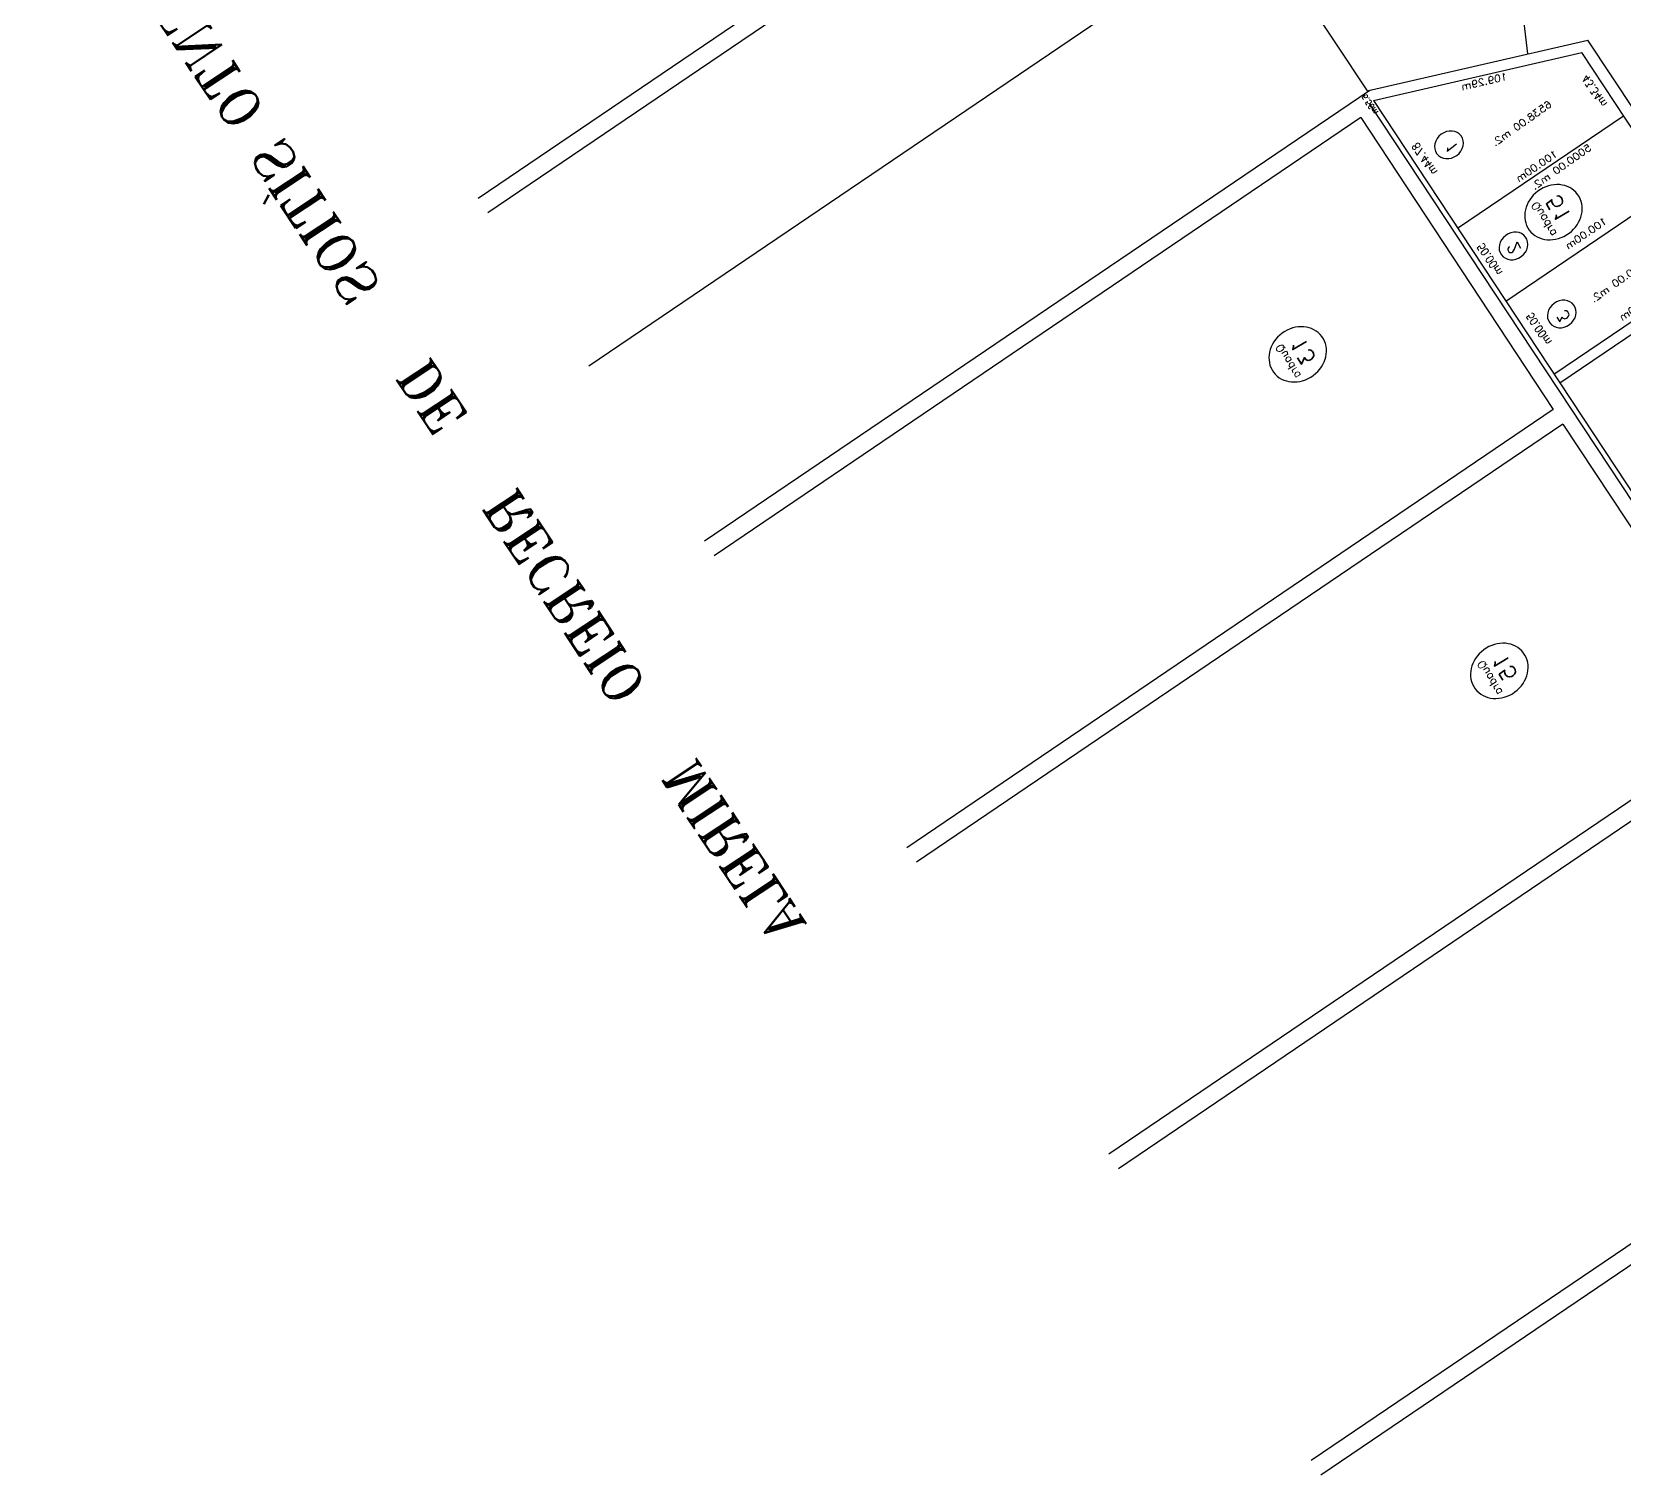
# Model space of a CAD drawing. Extents: x -23785941 to 8798891, y -8418521 to 21897894.
# Drawn here: x -3419567 to -3200502, y 5003788 to 5202386 of the extents above; entities that cross this region are included whole.
import ezdxf
from ezdxf.enums import TextEntityAlignment as Align

# ---------------------------------------------------------------- set-up
doc = ezdxf.new("R2010")
doc.units = 0
doc.header["$MEASUREMENT"] = 0
doc.header["$PDMODE"] = 34
doc.header["$PDSIZE"] = 1
doc.layers.get('0').update_dxf_attribs({"linetype": 'CONTINUOUS'})
for name, color, linetype in [('CALCADA', 3, 'CONTINUOUS'), ('REG60_100', 2, 'CONTINUOUS'), ('TER_POLI', 5, 'CONTINUOUS')]:
    doc.layers.add(name, color=color, linetype=linetype)
doc.styles.add('10MM', font='romans.shx', dxfattribs={"height": 40})
doc.styles.add('1_5MM', font='romans.shx', dxfattribs={"height": 6})
doc.styles.add('1MM', font='romans.shx', dxfattribs={"height": 4})
doc.styles.add('2MM', font='romans.shx', dxfattribs={"height": 8})

# ---------------------------------------------------------------- blocks, each defined once
blk = doc.blocks.new('A$C3D774E76')
for p, q in [((-24836.91, -1870.93), (-24855.15, -1471.35)), ((-24826.92, -1870.47), (-24845.16, -1470.89)), ((-25047.15, -1870.52), (-25064.93, -1480.92)), ((-25037.16, -1870.06), (-25054.94, -1480.47)), ((-25256.93, -1880.09), (-25274.71, -1490.5)), ((-25246.94, -1879.64), (-25264.72, -1490.04)), ((-25466.2, -1900.92), (-25484.5, -1500.08)), ((-25456.72, -1889.21), (-25474.51, -1499.62)), ((-25586.13, -1905.13), (-25604.37, -1505.55)), ((-25701.47, -1900.39), (-25719.25, -1510.79)), ((-25691.02, -1909.92), (-25709.26, -1510.34)), ((-25246.94, -1879.64), (-25047.15, -1870.52)), ((-25246.94, -1879.64), (-25103.89, -1873.11)), ((-25456.72, -1889.21), (-25256.93, -1880.09)), ((-25460.26, -1899.39), (-25118.15, -1883.77)), ((-25273.02, -1890.84), (-25268.46, -1990.74)), ((-25267.02, -1890.57), (-25262.19, -1996.45)), ((-25460.26, -1899.39), (-25411.65, -1997.27)), ((-25460.26, -1899.39), (-25411.65, -1997.27)), ((-25372.91, -1895.4), (-25368.35, -1995.29)), ((-25322.96, -1893.12), (-25318.41, -1993.01)), ((-25466.81, -1899.69), (-25415.28, -2003.44)), ((-25518.79, -2019.54), (-25429.35, -1975.12)), ((-25268.46, -1990.73), (-25411.65, -1997.27)), ((-25262.19, -1996.45), (-25415.28, -2003.44))]:
    blk.add_line(p, q)
at = {"color": 5}
for centre in [(-25154.88, -1780.94), (-25369.09, -1793.74), (-25347.7, -1938.6)]:
    blk.add_circle(centre, 15, dxfattribs=at)
for centre in [(-25345.74, -1912.54), (-25297.99, -1911.78), (-25414.18, -1916.62)]:
    blk.add_circle(centre, 7.5)
blk.add_point((-25429.35, -1975.12))
at = {"layer": 'CALCADA'}
blk.add_line((-25460.38, -1896.83), (-25118.44, -1881.22), dxfattribs=at)
at = {"layer": 'TER_POLI'}
blk.add_line((-25575.85, -1904.66), (-25466.81, -1899.69), dxfattribs=at)
at = {"style": '1MM'}
blk.add_text('100.00m', height=4, rotation=92.61258, dxfattribs=at).set_placement((-25326.89, -1945.47), align=Align.MIDDLE)
at = {"attachment_point": 1}
for s, insert, char_height, width, rotation, style in [('\\Fromant.shx;LOTEAMENTO SÍTIOS   DE   RECREIO   MIRELA', (-26042.05, -1440.55), 20, 1839.209, 2.46508, '10MM'), ('1', (-25415.07, -1913.89), 6, 1.625, 358.54579, '1_5MM'), ('2', (-25348.13, -1909.4), 6, 11.198, 6.58516, '1_5MM'), ('3', (-25299.69, -1908.97), 6, 7.465, 2.85322, '1_5MM')]:
    blk.add_mtext(s, dxfattribs=dict(at, insert=insert, char_height=char_height, width=width, rotation=rotation, style=style))
at = {"color": 1, "char_height": 4, "attachment_point": 1, "rotation": 5.03393, "style": '1MM'}
for insert in [(-25165.94, -1773.96), (-25380.16, -1786.77), (-25358.77, -1931.62)]:
    blk.add_mtext('Quadra', dxfattribs=dict(at, insert=insert))
at = {"color": 1, "char_height": 8, "width": 20.682, "attachment_point": 1, "rotation": 5.03393, "style": '2MM'}
for s, insert in [('15', (-25163.07, -1780.74)), ('13', (-25377.29, -1793.55)), ('51', (-25355.9, -1938.4))]:
    blk.add_mtext(s, dxfattribs=dict(at, insert=insert))
at = {"layer": 'REG60_100', "style": '1MM'}
for s, height, rotation, p in [('6.56m', 3, 2.71119, (-25459.73, -1896.81)), ('50.00m', 4, 2.61258, (-25347.66, -1899.02)), ('50.00m', 4, 2.61258, (-25298.98, -1898.13)), ('87.44m', 4, 2.61313, (-25416.11, -1902.6)), ('109.29m', 4, 116.41063, (-25431.45, -1949.4)), ('100.00m', 4, 92.61258, (-25374.63, -1945.53)), ('100.00m', 4, 92.61258, (-25326.89, -1945.47)), ('100.00m', 4, 92.61258, (-25275.64, -1945.98)), ('43.34m', 4, 2.61313, (-25389.71, -1990.99))]:
    blk.add_text(s, height=height, rotation=rotation, dxfattribs=at).set_placement(p, align=Align.MIDDLE)
for s, p in [('5000.00 m2.', (-25290.7, -1945.41)), ('6538.00 m2.', (-25396.21, -1952.14)), ('5000.00 m2.', (-25362.74, -1955.12))]:
    blk.add_text(s, height=4, rotation=91.29551, dxfattribs=at).set_placement(p, align=Align.BOTTOM_CENTER)

msp = doc.modelspace()

# ---------------------------------------------------------------- block references
at = {"linetype": 'Continuous', "xscale": 240.4782668173248, "yscale": -275.6364145158877, "zscale": 240.4782668173248, "rotation": 306.4169145854838}
msp.add_blockref('A$C3D774E76', (-21555, -44868), dxfattribs=at)

doc.saveas('drawing.dxf')
